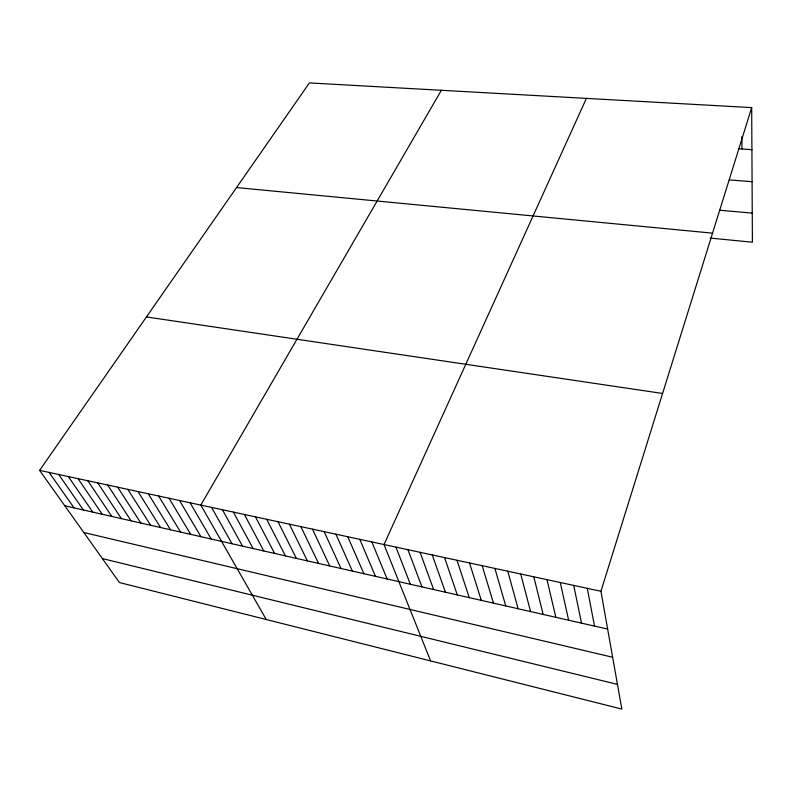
<?xml version="1.0" encoding="UTF-8"?>
<svg xmlns="http://www.w3.org/2000/svg" width="792" height="792" viewBox="0 0 792 792"><rect width="100%" height="100%" fill="white"/><g stroke="black" fill="none" stroke-linecap="round" stroke-linejoin="round"><path stroke-width="1.19" d="M600.93 591.268L751.687 107.613L309.405 82.922L39.6 470.369L119.444 582.546L621.849 709.078L600.93 591.268L39.6 470.369M586.397 98.386L384.021 544.549L430.61 660.914M441.362 90.288L200.802 505.088L266.251 619.522M738.322 148.728L751.915 149.668M729.224 179.893L752.083 181.695M719.473 210.217L752.251 213.117M236.541 187.555L712.553 233.155M710.206 238.085L752.4 242.203L751.687 107.613M146.451 316.939L662.587 393.466M64.796 505.771L607.642 629.076M83.833 532.521L612.642 657.251M102.386 558.578L617.463 684.387M49.104 472.418L74.062 507.88M58.687 474.477L83.398 509.998M68.33 476.556L92.793 512.127M78.061 478.655L102.257 514.285M87.853 480.764L111.801 516.453M97.733 482.892L121.414 518.631M107.682 485.031L131.086 520.829M117.711 487.199L140.837 523.047M127.809 489.367L150.668 525.274M137.996 491.565L160.568 527.522M148.262 493.772L170.537 529.789M158.608 496L180.586 532.076M169.033 498.247L190.714 534.372M179.536 500.514L200.92 536.689M190.13 502.791L211.197 539.025M211.573 507.405L232.006 543.748M222.413 509.741L242.52 546.143M233.353 512.097L253.123 548.549M244.381 514.473L263.815 550.975M255.489 516.869L274.586 553.42M266.696 519.285L285.437 555.885M278.002 521.72L296.376 558.37M289.387 524.165L307.405 560.875M300.871 526.64L318.523 563.399M312.454 529.135L329.719 565.943M324.136 531.65L341.015 568.508M335.907 534.184L352.4 571.101M347.787 536.748L363.884 573.705M359.766 539.322L375.448 576.328M371.844 541.926L387.12 578.982M395.931 547.114L410.375 584.268M407.939 549.707L421.958 586.902M420.057 552.311L433.64 589.555M432.264 554.944L445.421 592.228M444.579 557.598L457.291 594.921M457.004 560.271L469.26 597.643M469.527 562.963L481.328 600.386M482.16 565.686L493.485 603.148M494.901 568.428L505.751 605.929M507.761 571.2L518.126 608.741M520.72 573.992L530.591 611.572M533.798 576.804L543.163 614.424M546.985 579.645L555.845 617.305M560.291 582.516L568.626 620.215M573.715 585.407L581.526 623.136M587.258 588.327L594.525 626.096M741.856 136.65L742.005 148.985"/></g></svg>
